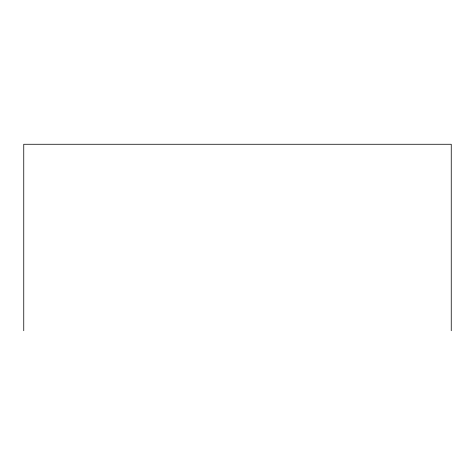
<?xml version="1.0" encoding="UTF-8"?>
<svg xmlns="http://www.w3.org/2000/svg" width="475" height="475" viewBox="0 0 475 475"><rect width="100%" height="100%" fill="white"/><g stroke="black" fill="none" stroke-linecap="round" stroke-linejoin="round"><path stroke-width="0.71" d="M451.25 330.731L451.25 144.269L23.75 144.269L23.75 330.731"/></g></svg>
